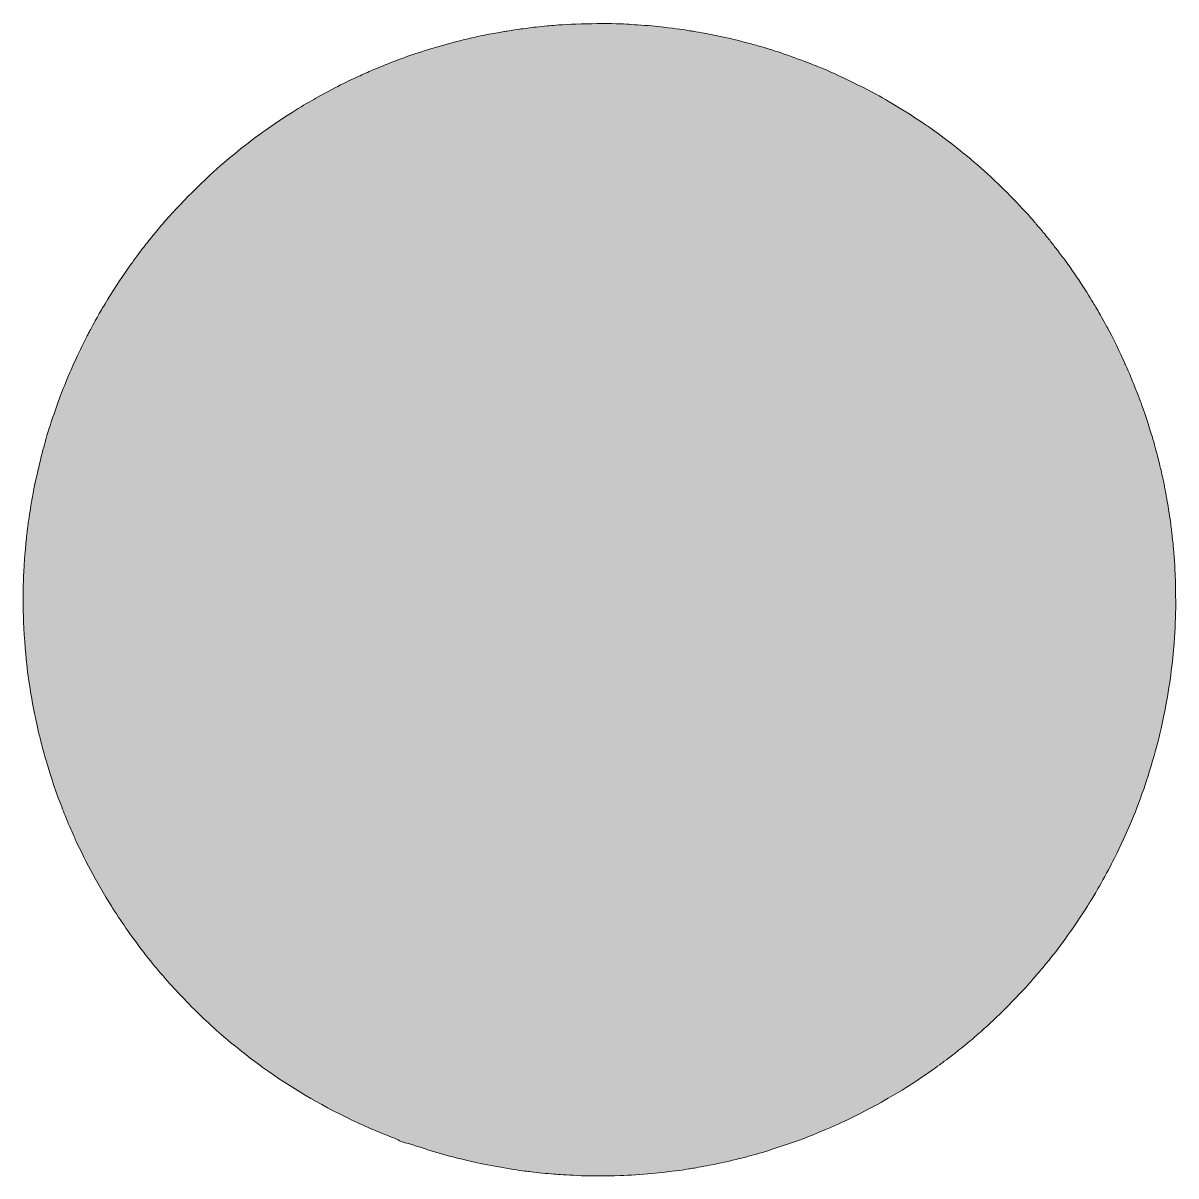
# Model space of a CAD drawing. Header units: inches. Extents: x -59.63 to -52.01, y -0.13 to 0.81.
# Drawn here: x -59.634 to -58.699, y -0.127 to 0.809 of the extents above; entities that cross this region are included whole.
import ezdxf

# ---------------------------------------------------------------- set-up
doc = ezdxf.new("R2010")
doc.units = ezdxf.units.IN
doc.header["$MEASUREMENT"] = 0
doc.layers.add('Basketball', color=7, linetype='Continuous')

msp = doc.modelspace()

# ---------------------------------------------------------------- hatches: boundary and pattern name
at = {"layer": 'Basketball'}
h = msp.add_hatch(color=1, dxfattribs=at)
h.dxf.hatch_style = 2
edge = h.paths.add_edge_path()
edge.add_spline(control_points=[(-58.69949, 0.32594), (-58.69993, 0.31539), (-58.70005, 0.31284), (-58.70022, 0.31119), (-58.7003, 0.3104), (-58.7005, 0.30769), (-58.70066, 0.30517), (-58.70106, 0.29901), (-58.702, 0.29007), (-58.70335, 0.27968), (-58.70422, 0.273), (-58.70415, 0.27347), (-58.70507, 0.26794), (-58.70546, 0.26557), (-58.706, 0.26235), (-58.70625, 0.26078), (-58.70723, 0.25482), (-58.70962, 0.24321), (-58.71212, 0.23228), (-58.71361, 0.22575), (-58.71736, 0.21218), (-58.72043, 0.2022), (-58.72405, 0.1904), (-58.72581, 0.18541), (-58.73231, 0.16841), (-58.73484, 0.16178), (-58.74345, 0.14236), (-58.74685, 0.13561), (-58.74733, 0.13467), (-58.74888, 0.13157), (-58.75029, 0.12874), (-58.75292, 0.12345), (-58.75755, 0.1149), (-58.76123, 0.10854), (-58.76237, 0.10658), (-58.76404, 0.10368), (-58.76496, 0.1021), (-58.76587, 0.10052), (-58.76723, 0.09827), (-58.76799, 0.09709), (-58.76874, 0.09591), (-58.76991, 0.09404), (-58.77058, 0.09293), (-58.77429, 0.08682), (-58.78404, 0.07238), (-58.78903, 0.06561), (-58.79015, 0.0641), (-58.7922, 0.06131), (-58.79359, 0.05942), (-58.79499, 0.05753), (-58.79686, 0.05508), (-58.79775, 0.05398), (-58.79864, 0.05288), (-58.80058, 0.05043), (-58.80206, 0.04854), (-58.80355, 0.04665), (-58.8074, 0.04204), (-58.81064, 0.03829), (-58.81387, 0.03454), (-58.81713, 0.03074), (-58.8179, 0.02984), (-58.8206, 0.02665), (-58.83089, 0.0158), (-58.83712, 0.00957), (-58.8432, 0.00348), (-58.85117, -0.00401), (-58.85718, -0.00929), (-58.85876, -0.01068), (-58.86088, -0.01255), (-58.86191, -0.01345), (-58.86477, -0.01596), (-58.87066, -0.02081), (-58.87437, -0.0237), (-58.87531, -0.02443), (-58.87679, -0.02564), (-58.87766, -0.02637), (-58.87853, -0.02711), (-58.88117, -0.02915), (-58.88353, -0.03091), (-58.8859, -0.03266), (-58.88857, -0.03468), (-58.88947, -0.03539), (-58.89216, -0.0375), (-58.90047, -0.04329), (-58.90802, -0.04832), (-58.91046, -0.04995), (-58.91298, -0.05163), (-58.91361, -0.05205), (-58.91671, -0.05416), (-58.93249, -0.06365), (-58.93838, -0.06695), (-58.94632, -0.0714), (-58.96213, -0.07948), (-58.96903, -0.08262), (-58.971, -0.08351), (-58.97325, -0.08456), (-58.97404, -0.08493), (-58.97836, -0.08701), (-58.99839, -0.09526), (-59.0044, -0.09745), (-59.01154, -0.10004), (-59.03252, -0.10692), (-59.03705, -0.10815), (-59.03973, -0.10888), (-59.04366, -0.10996), (-59.04579, -0.11056), (-59.04954, -0.11162), (-59.05134, -0.11208), (-59.05581, -0.11315), (-59.06417, -0.11515), (-59.06846, -0.11611), (-59.07251, -0.11688), (-59.07506, -0.11737), (-59.07934, -0.1182), (-59.08202, -0.11873), (-59.0847, -0.11926), (-59.08818, -0.1199), (-59.08975, -0.12015), (-59.09133, -0.1204), (-59.09339, -0.12073), (-59.09434, -0.12088), (-59.10254, -0.12221), (-59.105, -0.12253), (-59.12155, -0.12432), (-59.12863, -0.12508), (-59.13932, -0.12586), (-59.14704, -0.12616), (-59.15388, -0.12644), (-59.17683, -0.12654), (-59.1817, -0.12633), (-59.1817, -0.12633), (-59.1817, -0.12633), (-59.1817, -0.12633), (-59.18998, -0.12596), (-59.19833, -0.12548), (-59.20203, -0.12517), (-59.20392, -0.12501), (-59.20785, -0.12468), (-59.21077, -0.12444), (-59.21368, -0.1242), (-59.21787, -0.12376), (-59.22008, -0.12346), (-59.22228, -0.12316), (-59.22492, -0.12284), (-59.22595, -0.12275), (-59.23353, -0.12206), (-59.25642, -0.11807), (-59.26805, -0.1154), (-59.28713, -0.11103), (-59.29788, -0.10804), (-59.31531, -0.10226), (-59.31917, -0.10098), (-59.3233, -0.09976), (-59.32449, -0.09955), (-59.32649, -0.0992), (-59.32937, -0.09804), (-59.32975, -0.09743), (-59.32984, -0.09729), (-59.33214, -0.0963), (-59.33486, -0.09523), (-59.35202, -0.08851), (-59.35811, -0.08584), (-59.37345, -0.07829), (-59.39836, -0.06604), (-59.42232, -0.05151), (-59.44349, -0.03581), (-59.45184, -0.02961), (-59.45564, -0.02667), (-59.46324, -0.02049), (-59.46671, -0.01766), (-59.46741, -0.01707), (-59.47358, -0.01179), (-59.48329, -0.00347), (-59.49736, 0.01012), (-59.50833, 0.02177), (-59.51713, 0.03111), (-59.52876, 0.04471), (-59.53523, 0.05323), (-59.53638, 0.05475), (-59.53831, 0.05726), (-59.53952, 0.05881), (-59.54542, 0.06636), (-59.55624, 0.08203), (-59.56269, 0.09236), (-59.56849, 0.10165), (-59.57503, 0.11296), (-59.57975, 0.12186), (-59.58354, 0.12903), (-59.59077, 0.14359), (-59.59199, 0.14656), (-59.5925, 0.14778), (-59.59379, 0.15072), (-59.59485, 0.15308), (-59.59591, 0.15545), (-59.59718, 0.15835), (-59.59766, 0.15953), (-59.59814, 0.16071), (-59.59908, 0.16296), (-59.59974, 0.16454), (-59.6004, 0.16611), (-59.60156, 0.16908), (-59.60232, 0.17113), (-59.60308, 0.17317), (-59.60443, 0.17672), (-59.60532, 0.179), (-59.6085, 0.18721), (-59.61383, 0.20353), (-59.61662, 0.21366), (-59.61691, 0.21468), (-59.61767, 0.21745), (-59.61833, 0.2198), (-59.61898, 0.22215), (-59.61964, 0.22472), (-59.61979, 0.22552), (-59.61994, 0.22632), (-59.62043, 0.22827), (-59.62089, 0.22984), (-59.62134, 0.23142), (-59.62185, 0.23342), (-59.62203, 0.23428), (-59.6225, 0.23664), (-59.62342, 0.24097), (-59.62406, 0.24388), (-59.62486, 0.24748), (-59.6268, 0.25758), (-59.62778, 0.26321), (-59.62908, 0.27065), (-59.63041, 0.27979), (-59.63093, 0.28484), (-59.63111, 0.28657), (-59.63138, 0.28889), (-59.63153, 0.28999), (-59.63238, 0.29634), (-59.63379, 0.31683), (-59.63412, 0.32751), (-59.63438, 0.33596), (-59.63427, 0.36035), (-59.63396, 0.36087), (-59.63391, 0.36095), (-59.63373, 0.36392), (-59.63355, 0.36747), (-59.63337, 0.37101), (-59.6331, 0.37514), (-59.63295, 0.37663), (-59.6328, 0.37813), (-59.63254, 0.38109), (-59.63238, 0.38322), (-59.63204, 0.38747), (-59.63137, 0.39398), (-59.63095, 0.39711), (-59.6308, 0.39822), (-59.6306, 0.39989), (-59.6305, 0.40084), (-59.6304, 0.40178), (-59.62994, 0.405), (-59.62948, 0.408), (-59.62901, 0.41099), (-59.62838, 0.41518), (-59.62806, 0.4173), (-59.62774, 0.41943), (-59.62736, 0.42169), (-59.62721, 0.42232), (-59.62707, 0.42295), (-59.62643, 0.42623), (-59.62579, 0.42962), (-59.62515, 0.43301), (-59.62425, 0.43739), (-59.62379, 0.43936), (-59.62333, 0.44133), (-59.62269, 0.44416), (-59.62235, 0.44566), (-59.62073, 0.45293), (-59.61844, 0.46205), (-59.61706, 0.46671), (-59.61669, 0.46797), (-59.61623, 0.46958), (-59.61605, 0.47029), (-59.61398, 0.47851), (-59.60507, 0.50447), (-59.60088, 0.51454), (-59.59923, 0.51851), (-59.59776, 0.52205), (-59.59642, 0.52529), (-59.59334, 0.53273), (-59.58194, 0.55672), (-59.58084, 0.55806), (-59.5807, 0.55823), (-59.57972, 0.56004), (-59.57865, 0.56209), (-59.57759, 0.56414), (-59.576, 0.56704), (-59.57514, 0.56853), (-59.57427, 0.57003), (-59.5727, 0.57282), (-59.57165, 0.57473), (-59.57059, 0.57665), (-59.56947, 0.57858), (-59.56916, 0.57903), (-59.56884, 0.57948), (-59.56723, 0.5821), (-59.56557, 0.58486), (-59.55991, 0.59431), (-59.5524, 0.60565), (-59.54689, 0.61307), (-59.5456, 0.61481), (-59.54295, 0.61841), (-59.54101, 0.62109), (-59.53765, 0.6257), (-59.53577, 0.62816), (-59.53233, 0.63238), (-59.53151, 0.63339), (-59.53033, 0.63487), (-59.52971, 0.63568), (-59.52909, 0.63648), (-59.52737, 0.63855), (-59.52591, 0.64028), (-59.52444, 0.64202), (-59.52237, 0.64446), (-59.52131, 0.64571), (-59.50861, 0.66073), (-59.48575, 0.68358), (-59.4713, 0.69571), (-59.45956, 0.70557), (-59.45531, 0.70896), (-59.44492, 0.71673), (-59.43402, 0.72489), (-59.41417, 0.73806), (-59.40496, 0.74325), (-59.40394, 0.74383), (-59.40104, 0.7455), (-59.39852, 0.74697), (-59.39011, 0.75186), (-59.37253, 0.76099), (-59.36515, 0.76429), (-59.36412, 0.76475), (-59.36225, 0.7656), (-59.36099, 0.76618), (-59.35688, 0.76809), (-59.35303, 0.76978), (-59.34982, 0.77111), (-59.3414, 0.77461), (-59.33815, 0.77594), (-59.33565, 0.77691), (-59.33415, 0.77749), (-59.33235, 0.7782), (-59.33164, 0.77848), (-59.33021, 0.77906), (-59.32537, 0.78079), (-59.31903, 0.783), (-59.30538, 0.78775), (-59.28861, 0.79259), (-59.27464, 0.79581), (-59.27157, 0.79652), (-59.26834, 0.79728), (-59.26748, 0.79751), (-59.26456, 0.79826), (-59.2484, 0.80139), (-59.24514, 0.80183), (-59.24443, 0.80192), (-59.24282, 0.80219), (-59.24156, 0.80241), (-59.23717, 0.8032), (-59.23381, 0.80373), (-59.23168, 0.80397), (-59.23049, 0.8041), (-59.22747, 0.80449), (-59.22494, 0.80482), (-59.22055, 0.80542), (-59.2163, 0.80587), (-59.20891, 0.80653), (-59.20701, 0.8067), (-59.20412, 0.80697), (-59.20246, 0.80713), (-59.18923, 0.80839), (-59.15669, 0.80888), (-59.14489, 0.808), (-59.14276, 0.80784), (-59.13877, 0.80757), (-59.13601, 0.8074), (-59.12751, 0.80687), (-59.12065, 0.80628), (-59.11467, 0.80555), (-59.10408, 0.80426), (-59.09762, 0.80338), (-59.09376, 0.8027), (-59.0925, 0.80248), (-59.09083, 0.80222), (-59.09004, 0.80212), (-59.08716, 0.80176), (-59.07489, 0.79934), (-59.06469, 0.79712), (-59.05658, 0.79535), (-59.05455, 0.79488), (-59.05245, 0.79426), (-59.05139, 0.79395), (-59.048, 0.79305), (-59.04493, 0.79227), (-59.04186, 0.79149), (-59.03741, 0.79024), (-59.03505, 0.7895), (-59.03269, 0.78875), (-59.02991, 0.78792), (-59.02889, 0.78765), (-59.02355, 0.78621), (-58.99925, 0.77759), (-58.99252, 0.77475), (-58.99133, 0.77425), (-58.98947, 0.77348), (-58.98836, 0.77305), (-58.97408, 0.76737), (-58.94665, 0.75394), (-58.9348, 0.74683), (-58.9337, 0.74617), (-58.93151, 0.74489), (-58.92993, 0.74399), (-58.92379, 0.74048), (-58.90627, 0.72931), (-58.90086, 0.72546), (-58.90015, 0.72495), (-58.89738, 0.72298), (-58.8947, 0.72109), (-58.88757, 0.71603), (-58.88182, 0.71166), (-58.87397, 0.70532), (-58.87122, 0.7031), (-58.86849, 0.7009), (-58.86789, 0.70043), (-58.86566, 0.69867), (-58.8556, 0.68985), (-58.84953, 0.68433), (-58.84022, 0.67588), (-58.82141, 0.65646), (-58.81376, 0.64741), (-58.81228, 0.64566), (-58.80946, 0.64232), (-58.80749, 0.64), (-58.80552, 0.63767), (-58.80249, 0.63393), (-58.80076, 0.6317), (-58.79902, 0.62946), (-58.79645, 0.62614), (-58.79503, 0.62432), (-58.78684, 0.61382), (-58.77584, 0.59782), (-58.76859, 0.58586), (-58.76725, 0.58366), (-58.76546, 0.58072), (-58.76462, 0.57933), (-58.76377, 0.57794), (-58.76275, 0.57613), (-58.76233, 0.57532), (-58.76192, 0.5745), (-58.76123, 0.57332), (-58.76081, 0.57269), (-58.76038, 0.57206), (-58.75878, 0.56922), (-58.75726, 0.56639), (-58.75574, 0.56355), (-58.7543, 0.56091), (-58.75406, 0.56051), (-58.75224, 0.55746), (-58.74257, 0.53776), (-58.74119, 0.53431), (-58.74076, 0.5332), (-58.7401, 0.53172), (-58.73975, 0.53101), (-58.73882, 0.52917), (-58.73503, 0.52027), (-58.73359, 0.51655), (-58.73292, 0.51482), (-58.73189, 0.51224), (-58.7313, 0.51082), (-58.73071, 0.5094), (-58.72981, 0.50708), (-58.72929, 0.50567), (-58.72878, 0.50425), (-58.72793, 0.50199), (-58.72741, 0.50065), (-58.72599, 0.49699), (-58.72033, 0.47977), (-58.71851, 0.47359), (-58.71666, 0.46728), (-58.71515, 0.46172), (-58.71353, 0.45526), (-58.7129, 0.45274), (-58.71213, 0.44971), (-58.71183, 0.44852), (-58.71153, 0.44734), (-58.71095, 0.44483), (-58.71055, 0.44294), (-58.71014, 0.44105), (-58.70956, 0.43841), (-58.70926, 0.43707), (-58.70896, 0.43573), (-58.70851, 0.43354), (-58.70826, 0.4322), (-58.70716, 0.4263), (-58.70697, 0.42528), (-58.7064, 0.42203), (-58.70535, 0.41608), (-58.70384, 0.40642), (-58.70338, 0.4027), (-58.70314, 0.40073), (-58.70282, 0.39815), (-58.70266, 0.39697), (-58.70251, 0.39579), (-58.70224, 0.39334), (-58.70208, 0.39153), (-58.70191, 0.38972), (-58.70172, 0.38798), (-58.70164, 0.38766), (-58.70132, 0.38621), (-58.70033, 0.37366), (-58.69993, 0.36589), (-58.69932, 0.35385), (-58.69911, 0.33504), (-58.69949, 0.32594)], knot_values=[0, 0, 0, 0, 1, 1, 1, 2, 2, 2, 3, 3, 3, 4, 4, 4, 5, 5, 5, 6, 6, 6, 7, 7, 7, 8, 8, 8, 9, 9, 9, 10, 10, 10, 11, 11, 11, 12, 12, 12, 13, 13, 13, 14, 14, 14, 15, 15, 15, 16, 16, 16, 17, 17, 17, 18, 18, 18, 19, 19, 19, 20, 20, 20, 21, 21, 21, 22, 22, 22, 23, 23, 23, 24, 24, 24, 25, 25, 25, 26, 26, 26, 27, 27, 27, 28, 28, 28, 29, 29, 29, 30, 30, 30, 31, 31, 31, 32, 32, 32, 33, 33, 33, 34, 34, 34, 35, 35, 35, 36, 36, 36, 37, 37, 37, 38, 38, 38, 39, 39, 39, 40, 40, 40, 41, 41, 41, 42, 42, 42, 43, 43, 43, 44, 44, 44, 45, 45, 45, 46, 46, 46, 47, 47, 47, 48, 48, 48, 49, 49, 49, 50, 50, 50, 51, 51, 51, 52, 52, 52, 53, 53, 53, 54, 54, 54, 55, 55, 55, 56, 56, 56, 57, 57, 57, 58, 58, 58, 59, 59, 59, 60, 60, 60, 61, 61, 61, 62, 62, 62, 63, 63, 63, 64, 64, 64, 65, 65, 65, 66, 66, 66, 67, 67, 67, 68, 68, 68, 69, 69, 69, 70, 70, 70, 71, 71, 71, 72, 72, 72, 73, 73, 73, 74, 74, 74, 75, 75, 75, 76, 76, 76, 77, 77, 77, 78, 78, 78, 79, 79, 79, 80, 80, 80, 81, 81, 81, 82, 82, 82, 83, 83, 83, 84, 84, 84, 85, 85, 85, 86, 86, 86, 87, 87, 87, 88, 88, 88, 89, 89, 89, 90, 90, 90, 91, 91, 91, 92, 92, 92, 93, 93, 93, 94, 94, 94, 95, 95, 95, 96, 96, 96, 97, 97, 97, 98, 98, 98, 99, 99, 99, 100, 100, 100, 101, 101, 101, 102, 102, 102, 103, 103, 103, 104, 104, 104, 105, 105, 105, 106, 106, 106, 107, 107, 107, 108, 108, 108, 109, 109, 109, 110, 110, 110, 111, 111, 111, 112, 112, 112, 113, 113, 113, 114, 114, 114, 115, 115, 115, 116, 116, 116, 117, 117, 117, 118, 118, 118, 119, 119, 119, 120, 120, 120, 121, 121, 121, 122, 122, 122, 123, 123, 123, 124, 124, 124, 125, 125, 125, 126, 126, 126, 127, 127, 127, 128, 128, 128, 129, 129, 129, 130, 130, 130, 131, 131, 131, 132, 132, 132, 133, 133, 133, 134, 134, 134, 135, 135, 135, 136, 136, 136, 137, 137, 137, 138, 138, 138, 139, 139, 139, 140, 140, 140, 141, 141, 141, 142, 142, 142, 143, 143, 143, 144, 144, 144, 145, 145, 145, 146, 146, 146, 147, 147, 147, 148, 148, 148, 149, 149, 149, 150, 150, 150, 151, 151, 151, 152, 152, 152, 153, 153, 153, 154, 154, 154, 155, 155, 155, 156, 156, 156, 157, 157, 157, 158, 158, 158, 159, 159, 159, 160, 160, 160, 161, 161, 161, 162, 162, 162, 163, 163, 163, 164, 164, 164, 165, 165, 165, 166, 166, 166, 167, 167, 167, 168, 168, 168, 169, 169, 169, 170, 170, 170, 171, 171, 171, 172, 172, 172, 172], degree=3, periodic=1)

# ---------------------------------------------------------------- linework, layer by layer
at = {"layer": 'Basketball', "lineweight": 0}
msp.add_open_spline([(-58.69949, 0.32594), (-58.69993, 0.31539), (-58.70005, 0.31284), (-58.70022, 0.31119), (-58.7003, 0.3104), (-58.7005, 0.30769), (-58.70066, 0.30517), (-58.70106, 0.29901), (-58.702, 0.29007), (-58.70335, 0.27968), (-58.70422, 0.273), (-58.70415, 0.27347), (-58.70507, 0.26794), (-58.70546, 0.26557), (-58.706, 0.26235), (-58.70625, 0.26078), (-58.70723, 0.25482), (-58.70962, 0.24321), (-58.71212, 0.23228), (-58.71361, 0.22575), (-58.71736, 0.21218), (-58.72043, 0.2022), (-58.72405, 0.1904), (-58.72581, 0.18541), (-58.73231, 0.16841), (-58.73484, 0.16178), (-58.74345, 0.14236), (-58.74685, 0.13561), (-58.74733, 0.13467), (-58.74888, 0.13157), (-58.75029, 0.12874), (-58.75292, 0.12345), (-58.75755, 0.1149), (-58.76123, 0.10854), (-58.76237, 0.10658), (-58.76404, 0.10368), (-58.76496, 0.1021), (-58.76587, 0.10052), (-58.76723, 0.09827), (-58.76799, 0.09709), (-58.76874, 0.09591), (-58.76991, 0.09404), (-58.77058, 0.09293), (-58.77429, 0.08682), (-58.78404, 0.07238), (-58.78903, 0.06561), (-58.79015, 0.0641), (-58.7922, 0.06131), (-58.79359, 0.05942), (-58.79499, 0.05753), (-58.79686, 0.05508), (-58.79775, 0.05398), (-58.79864, 0.05288), (-58.80058, 0.05043), (-58.80206, 0.04854), (-58.80355, 0.04665), (-58.8074, 0.04204), (-58.81064, 0.03829), (-58.81387, 0.03454), (-58.81713, 0.03074), (-58.8179, 0.02984), (-58.8206, 0.02665), (-58.83089, 0.0158), (-58.83712, 0.00957), (-58.8432, 0.00348), (-58.85117, -0.00401), (-58.85718, -0.00929), (-58.85876, -0.01068), (-58.86088, -0.01255), (-58.86191, -0.01345), (-58.86477, -0.01596), (-58.87066, -0.02081), (-58.87437, -0.0237), (-58.87531, -0.02443), (-58.87679, -0.02564), (-58.87766, -0.02637), (-58.87853, -0.02711), (-58.88117, -0.02915), (-58.88353, -0.03091), (-58.8859, -0.03266), (-58.88857, -0.03468), (-58.88947, -0.03539), (-58.89216, -0.0375), (-58.90047, -0.04329), (-58.90802, -0.04832), (-58.91046, -0.04995), (-58.91298, -0.05163), (-58.91361, -0.05205), (-58.91671, -0.05416), (-58.93249, -0.06365), (-58.93838, -0.06695), (-58.94632, -0.0714), (-58.96213, -0.07948), (-58.96903, -0.08262), (-58.971, -0.08351), (-58.97325, -0.08456), (-58.97404, -0.08493), (-58.97836, -0.08701), (-58.99839, -0.09526), (-59.0044, -0.09745), (-59.01154, -0.10004), (-59.03252, -0.10692), (-59.03705, -0.10815), (-59.03973, -0.10888), (-59.04366, -0.10996), (-59.04579, -0.11056), (-59.04954, -0.11162), (-59.05134, -0.11208), (-59.05581, -0.11315), (-59.06417, -0.11515), (-59.06846, -0.11611), (-59.07251, -0.11688), (-59.07506, -0.11737), (-59.07934, -0.1182), (-59.08202, -0.11873), (-59.0847, -0.11926), (-59.08818, -0.1199), (-59.08975, -0.12015), (-59.09133, -0.1204), (-59.09339, -0.12073), (-59.09434, -0.12088), (-59.10254, -0.12221), (-59.105, -0.12253), (-59.12155, -0.12432), (-59.12863, -0.12508), (-59.13932, -0.12586), (-59.14704, -0.12616), (-59.15388, -0.12644), (-59.17683, -0.12654), (-59.1817, -0.12633), (-59.1817, -0.12633), (-59.1817, -0.12633), (-59.1817, -0.12633), (-59.18998, -0.12596), (-59.19833, -0.12548), (-59.20203, -0.12517), (-59.20392, -0.12501), (-59.20785, -0.12468), (-59.21077, -0.12444), (-59.21368, -0.1242), (-59.21787, -0.12376), (-59.22008, -0.12346), (-59.22228, -0.12316), (-59.22492, -0.12284), (-59.22595, -0.12275), (-59.23353, -0.12206), (-59.25642, -0.11807), (-59.26805, -0.1154), (-59.28713, -0.11103), (-59.29788, -0.10804), (-59.31531, -0.10226), (-59.31917, -0.10098), (-59.3233, -0.09976), (-59.32449, -0.09955), (-59.32649, -0.0992), (-59.32937, -0.09804), (-59.32975, -0.09743), (-59.32984, -0.09729), (-59.33214, -0.0963), (-59.33486, -0.09523), (-59.35202, -0.08851), (-59.35811, -0.08584), (-59.37345, -0.07829), (-59.39836, -0.06604), (-59.42232, -0.05151), (-59.44349, -0.03581), (-59.45184, -0.02961), (-59.45564, -0.02667), (-59.46324, -0.02049), (-59.46671, -0.01766), (-59.46741, -0.01707), (-59.47358, -0.01179), (-59.48329, -0.00347), (-59.49736, 0.01012), (-59.50833, 0.02177), (-59.51713, 0.03111), (-59.52876, 0.04471), (-59.53523, 0.05323), (-59.53638, 0.05475), (-59.53831, 0.05726), (-59.53952, 0.05881), (-59.54542, 0.06636), (-59.55624, 0.08203), (-59.56269, 0.09236), (-59.56849, 0.10165), (-59.57503, 0.11296), (-59.57975, 0.12186), (-59.58354, 0.12903), (-59.59077, 0.14359), (-59.59199, 0.14656), (-59.5925, 0.14778), (-59.59379, 0.15072), (-59.59485, 0.15308), (-59.59591, 0.15545), (-59.59718, 0.15835), (-59.59766, 0.15953), (-59.59814, 0.16071), (-59.59908, 0.16296), (-59.59974, 0.16454), (-59.6004, 0.16611), (-59.60156, 0.16908), (-59.60232, 0.17113), (-59.60308, 0.17317), (-59.60443, 0.17672), (-59.60532, 0.179), (-59.6085, 0.18721), (-59.61383, 0.20353), (-59.61662, 0.21366), (-59.61691, 0.21468), (-59.61767, 0.21745), (-59.61833, 0.2198), (-59.61898, 0.22215), (-59.61964, 0.22472), (-59.61979, 0.22552), (-59.61994, 0.22632), (-59.62043, 0.22827), (-59.62089, 0.22984), (-59.62134, 0.23142), (-59.62185, 0.23342), (-59.62203, 0.23428), (-59.6225, 0.23664), (-59.62342, 0.24097), (-59.62406, 0.24388), (-59.62486, 0.24748), (-59.6268, 0.25758), (-59.62778, 0.26321), (-59.62908, 0.27065), (-59.63041, 0.27979), (-59.63093, 0.28484), (-59.63111, 0.28657), (-59.63138, 0.28889), (-59.63153, 0.28999), (-59.63238, 0.29634), (-59.63379, 0.31683), (-59.63412, 0.32751), (-59.63438, 0.33596), (-59.63427, 0.36035), (-59.63396, 0.36087), (-59.63391, 0.36095), (-59.63373, 0.36392), (-59.63355, 0.36747), (-59.63337, 0.37101), (-59.6331, 0.37514), (-59.63295, 0.37663), (-59.6328, 0.37813), (-59.63254, 0.38109), (-59.63238, 0.38322), (-59.63204, 0.38747), (-59.63137, 0.39398), (-59.63095, 0.39711), (-59.6308, 0.39822), (-59.6306, 0.39989), (-59.6305, 0.40084), (-59.6304, 0.40178), (-59.62994, 0.405), (-59.62948, 0.408), (-59.62901, 0.41099), (-59.62838, 0.41518), (-59.62806, 0.4173), (-59.62774, 0.41943), (-59.62736, 0.42169), (-59.62721, 0.42232), (-59.62707, 0.42295), (-59.62643, 0.42623), (-59.62579, 0.42962), (-59.62515, 0.43301), (-59.62425, 0.43739), (-59.62379, 0.43936), (-59.62333, 0.44133), (-59.62269, 0.44416), (-59.62235, 0.44566), (-59.62073, 0.45293), (-59.61844, 0.46205), (-59.61706, 0.46671), (-59.61669, 0.46797), (-59.61623, 0.46958), (-59.61605, 0.47029), (-59.61398, 0.47851), (-59.60507, 0.50447), (-59.60088, 0.51454), (-59.59923, 0.51851), (-59.59776, 0.52205), (-59.59642, 0.52529), (-59.59334, 0.53273), (-59.58194, 0.55672), (-59.58084, 0.55806), (-59.5807, 0.55823), (-59.57972, 0.56004), (-59.57865, 0.56209), (-59.57759, 0.56414), (-59.576, 0.56704), (-59.57514, 0.56853), (-59.57427, 0.57003), (-59.5727, 0.57282), (-59.57165, 0.57473), (-59.57059, 0.57665), (-59.56947, 0.57858), (-59.56916, 0.57903), (-59.56884, 0.57948), (-59.56723, 0.5821), (-59.56557, 0.58486), (-59.55991, 0.59431), (-59.5524, 0.60565), (-59.54689, 0.61307), (-59.5456, 0.61481), (-59.54295, 0.61841), (-59.54101, 0.62109), (-59.53765, 0.6257), (-59.53577, 0.62816), (-59.53233, 0.63238), (-59.53151, 0.63339), (-59.53033, 0.63487), (-59.52971, 0.63568), (-59.52909, 0.63648), (-59.52737, 0.63855), (-59.52591, 0.64028), (-59.52444, 0.64202), (-59.52237, 0.64446), (-59.52131, 0.64571), (-59.50861, 0.66073), (-59.48575, 0.68358), (-59.4713, 0.69571), (-59.45956, 0.70557), (-59.45531, 0.70896), (-59.44492, 0.71673), (-59.43402, 0.72489), (-59.41417, 0.73806), (-59.40496, 0.74325), (-59.40394, 0.74383), (-59.40104, 0.7455), (-59.39852, 0.74697), (-59.39011, 0.75186), (-59.37253, 0.76099), (-59.36515, 0.76429), (-59.36412, 0.76475), (-59.36225, 0.7656), (-59.36099, 0.76618), (-59.35688, 0.76809), (-59.35303, 0.76978), (-59.34982, 0.77111), (-59.3414, 0.77461), (-59.33815, 0.77594), (-59.33565, 0.77691), (-59.33415, 0.77749), (-59.33235, 0.7782), (-59.33164, 0.77848), (-59.33021, 0.77906), (-59.32537, 0.78079), (-59.31903, 0.783), (-59.30538, 0.78775), (-59.28861, 0.79259), (-59.27464, 0.79581), (-59.27157, 0.79652), (-59.26834, 0.79728), (-59.26748, 0.79751), (-59.26456, 0.79826), (-59.2484, 0.80139), (-59.24514, 0.80183), (-59.24443, 0.80192), (-59.24282, 0.80219), (-59.24156, 0.80241), (-59.23717, 0.8032), (-59.23381, 0.80373), (-59.23168, 0.80397), (-59.23049, 0.8041), (-59.22747, 0.80449), (-59.22494, 0.80482), (-59.22055, 0.80542), (-59.2163, 0.80587), (-59.20891, 0.80653), (-59.20701, 0.8067), (-59.20412, 0.80697), (-59.20246, 0.80713), (-59.18923, 0.80839), (-59.15669, 0.80888), (-59.14489, 0.808), (-59.14276, 0.80784), (-59.13877, 0.80757), (-59.13601, 0.8074), (-59.12751, 0.80687), (-59.12065, 0.80628), (-59.11467, 0.80555), (-59.10408, 0.80426), (-59.09762, 0.80338), (-59.09376, 0.8027), (-59.0925, 0.80248), (-59.09083, 0.80222), (-59.09004, 0.80212), (-59.08716, 0.80176), (-59.07489, 0.79934), (-59.06469, 0.79712), (-59.05658, 0.79535), (-59.05455, 0.79488), (-59.05245, 0.79426), (-59.05139, 0.79395), (-59.048, 0.79305), (-59.04493, 0.79227), (-59.04186, 0.79149), (-59.03741, 0.79024), (-59.03505, 0.7895), (-59.03269, 0.78875), (-59.02991, 0.78792), (-59.02889, 0.78765), (-59.02355, 0.78621), (-58.99925, 0.77759), (-58.99252, 0.77475), (-58.99133, 0.77425), (-58.98947, 0.77348), (-58.98836, 0.77305), (-58.97408, 0.76737), (-58.94665, 0.75394), (-58.9348, 0.74683), (-58.9337, 0.74617), (-58.93151, 0.74489), (-58.92993, 0.74399), (-58.92379, 0.74048), (-58.90627, 0.72931), (-58.90086, 0.72546), (-58.90015, 0.72495), (-58.89738, 0.72298), (-58.8947, 0.72109), (-58.88757, 0.71603), (-58.88182, 0.71166), (-58.87397, 0.70532), (-58.87122, 0.7031), (-58.86849, 0.7009), (-58.86789, 0.70043), (-58.86566, 0.69867), (-58.8556, 0.68985), (-58.84953, 0.68433), (-58.84022, 0.67588), (-58.82141, 0.65646), (-58.81376, 0.64741), (-58.81228, 0.64566), (-58.80946, 0.64232), (-58.80749, 0.64), (-58.80552, 0.63767), (-58.80249, 0.63393), (-58.80076, 0.6317), (-58.79902, 0.62946), (-58.79645, 0.62614), (-58.79503, 0.62432), (-58.78684, 0.61382), (-58.77584, 0.59782), (-58.76859, 0.58586), (-58.76725, 0.58366), (-58.76546, 0.58072), (-58.76462, 0.57933), (-58.76377, 0.57794), (-58.76275, 0.57613), (-58.76233, 0.57532), (-58.76192, 0.5745), (-58.76123, 0.57332), (-58.76081, 0.57269), (-58.76038, 0.57206), (-58.75878, 0.56922), (-58.75726, 0.56639), (-58.75574, 0.56355), (-58.7543, 0.56091), (-58.75406, 0.56051), (-58.75224, 0.55746), (-58.74257, 0.53776), (-58.74119, 0.53431), (-58.74076, 0.5332), (-58.7401, 0.53172), (-58.73975, 0.53101), (-58.73882, 0.52917), (-58.73503, 0.52027), (-58.73359, 0.51655), (-58.73292, 0.51482), (-58.73189, 0.51224), (-58.7313, 0.51082), (-58.73071, 0.5094), (-58.72981, 0.50708), (-58.72929, 0.50567), (-58.72878, 0.50425), (-58.72793, 0.50199), (-58.72741, 0.50065), (-58.72599, 0.49699), (-58.72033, 0.47977), (-58.71851, 0.47359), (-58.71666, 0.46728), (-58.71515, 0.46172), (-58.71353, 0.45526), (-58.7129, 0.45274), (-58.71213, 0.44971), (-58.71183, 0.44852), (-58.71153, 0.44734), (-58.71095, 0.44483), (-58.71055, 0.44294), (-58.71014, 0.44105), (-58.70956, 0.43841), (-58.70926, 0.43707), (-58.70896, 0.43573), (-58.70851, 0.43354), (-58.70826, 0.4322), (-58.70716, 0.4263), (-58.70697, 0.42528), (-58.7064, 0.42203), (-58.70535, 0.41608), (-58.70384, 0.40642), (-58.70338, 0.4027), (-58.70314, 0.40073), (-58.70282, 0.39815), (-58.70266, 0.39697), (-58.70251, 0.39579), (-58.70224, 0.39334), (-58.70208, 0.39153), (-58.70191, 0.38972), (-58.70172, 0.38798), (-58.70164, 0.38766), (-58.70132, 0.38621), (-58.70033, 0.37366), (-58.69993, 0.36589), (-58.69932, 0.35385), (-58.69911, 0.33504), (-58.69949, 0.32594)], degree=3, knots=[0, 0, 0, 0, 1, 1, 1, 2, 2, 2, 3, 3, 3, 4, 4, 4, 5, 5, 5, 6, 6, 6, 7, 7, 7, 8, 8, 8, 9, 9, 9, 10, 10, 10, 11, 11, 11, 12, 12, 12, 13, 13, 13, 14, 14, 14, 15, 15, 15, 16, 16, 16, 17, 17, 17, 18, 18, 18, 19, 19, 19, 20, 20, 20, 21, 21, 21, 22, 22, 22, 23, 23, 23, 24, 24, 24, 25, 25, 25, 26, 26, 26, 27, 27, 27, 28, 28, 28, 29, 29, 29, 30, 30, 30, 31, 31, 31, 32, 32, 32, 33, 33, 33, 34, 34, 34, 35, 35, 35, 36, 36, 36, 37, 37, 37, 38, 38, 38, 39, 39, 39, 40, 40, 40, 41, 41, 41, 42, 42, 42, 43, 43, 43, 44, 44, 44, 45, 45, 45, 46, 46, 46, 47, 47, 47, 48, 48, 48, 49, 49, 49, 50, 50, 50, 51, 51, 51, 52, 52, 52, 53, 53, 53, 54, 54, 54, 55, 55, 55, 56, 56, 56, 57, 57, 57, 58, 58, 58, 59, 59, 59, 60, 60, 60, 61, 61, 61, 62, 62, 62, 63, 63, 63, 64, 64, 64, 65, 65, 65, 66, 66, 66, 67, 67, 67, 68, 68, 68, 69, 69, 69, 70, 70, 70, 71, 71, 71, 72, 72, 72, 73, 73, 73, 74, 74, 74, 75, 75, 75, 76, 76, 76, 77, 77, 77, 78, 78, 78, 79, 79, 79, 80, 80, 80, 81, 81, 81, 82, 82, 82, 83, 83, 83, 84, 84, 84, 85, 85, 85, 86, 86, 86, 87, 87, 87, 88, 88, 88, 89, 89, 89, 90, 90, 90, 91, 91, 91, 92, 92, 92, 93, 93, 93, 94, 94, 94, 95, 95, 95, 96, 96, 96, 97, 97, 97, 98, 98, 98, 99, 99, 99, 100, 100, 100, 101, 101, 101, 102, 102, 102, 103, 103, 103, 104, 104, 104, 105, 105, 105, 106, 106, 106, 107, 107, 107, 108, 108, 108, 109, 109, 109, 110, 110, 110, 111, 111, 111, 112, 112, 112, 113, 113, 113, 114, 114, 114, 115, 115, 115, 116, 116, 116, 117, 117, 117, 118, 118, 118, 119, 119, 119, 120, 120, 120, 121, 121, 121, 122, 122, 122, 123, 123, 123, 124, 124, 124, 125, 125, 125, 126, 126, 126, 127, 127, 127, 128, 128, 128, 129, 129, 129, 130, 130, 130, 131, 131, 131, 132, 132, 132, 133, 133, 133, 134, 134, 134, 135, 135, 135, 136, 136, 136, 137, 137, 137, 138, 138, 138, 139, 139, 139, 140, 140, 140, 141, 141, 141, 142, 142, 142, 143, 143, 143, 144, 144, 144, 145, 145, 145, 146, 146, 146, 147, 147, 147, 148, 148, 148, 149, 149, 149, 150, 150, 150, 151, 151, 151, 152, 152, 152, 153, 153, 153, 154, 154, 154, 155, 155, 155, 156, 156, 156, 157, 157, 157, 158, 158, 158, 159, 159, 159, 160, 160, 160, 161, 161, 161, 162, 162, 162, 163, 163, 163, 164, 164, 164, 165, 165, 165, 166, 166, 166, 167, 167, 167, 168, 168, 168, 169, 169, 169, 170, 170, 170, 171, 171, 171, 172, 172, 172, 172], dxfattribs=at)

doc.saveas('drawing.dxf')
